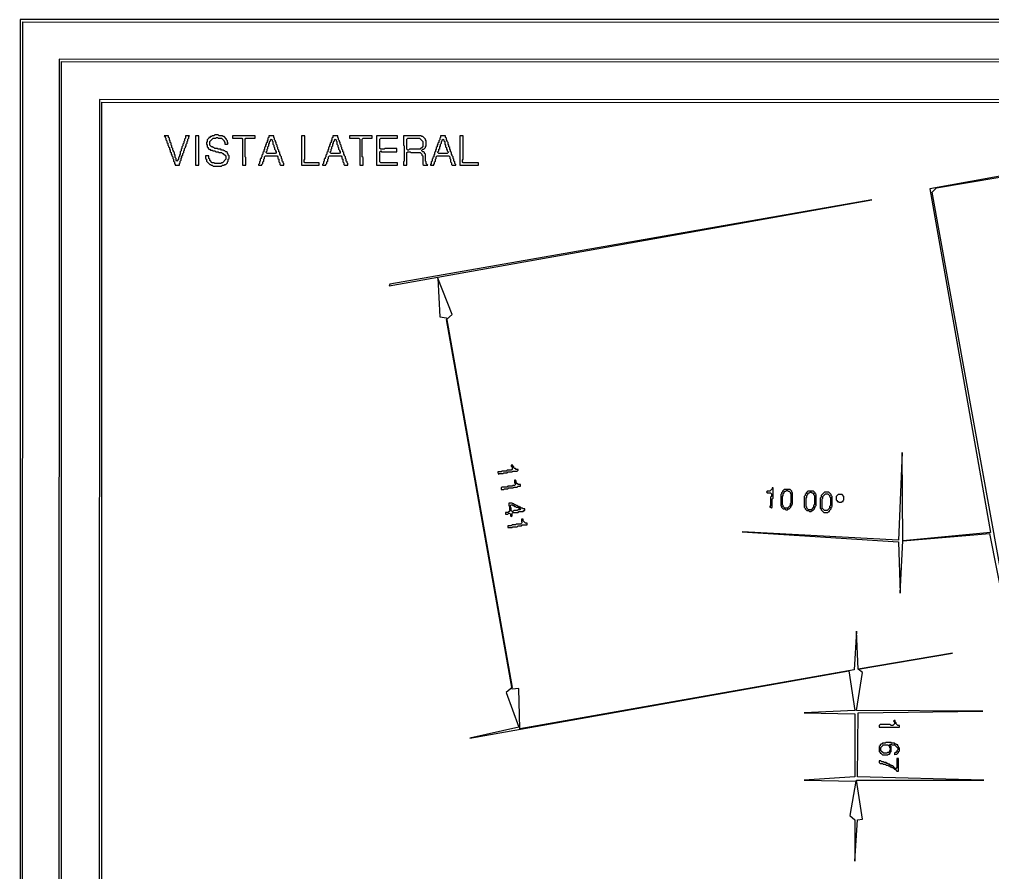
# Model space of a CAD drawing. Extents: x 17 to 323, y -435 to -5.
# Drawn here: x 16.9 to 132.5, y -106 to -4.7 of the extents above; entities that cross this region are included whole.
import ezdxf

# ---------------------------------------------------------------- set-up
doc = ezdxf.new("R2010")
doc.units = 0

msp = doc.modelspace()

# ---------------------------------------------------------------- linework, layer by layer
at = {"layer": 'CONTOURS'}
for p, q in [((17, -4.7), (16.9, -434.9)), ((322.7, -4.7), (17, -4.7)), ((17.2, -434.5), (17.3, -5)), ((17.3, -5), (322.5, -5.1)), ((21.6, -9.4), (21.5, -430.1)), ((318.1, -9.5), (21.6, -9.4)), ((21.8, -429.8), (21.9, -9.7)), ((21.9, -9.7), (317.8, -9.8)), ((26.4, -14.2), (26.3, -425.4)), ((313.3, -14.3), (26.4, -14.2)), ((26.6, -425), (26.7, -14.5)), ((26.7, -14.5), (313, -14.6)), ((40.1, -18.4), (40, -18.5)), ((40.5, -18.4), (40.1, -18.4)), ((40.6, -18.5), (40.5, -18.4)), ((34.1, -18.5), (34.2, -18.6)), ((34.6, -18.5), (34.1, -18.5)), ((34.2, -18.6), (34.2, -18.7)), ((34.2, -18.7), (34.3, -18.8)), ((34.3, -18.8), (34.3, -19)), ((34.3, -19), (34.4, -19.1)), ((34.4, -19.1), (34.4, -19.3)), ((34.4, -19.3), (34.5, -19.4)), ((34.5, -19.4), (34.5, -19.6)), ((34.5, -19.6), (34.6, -19.7)), ((34.6, -18.7), (34.6, -18.5)), ((34.7, -18.8), (34.6, -18.7)), ((34.7, -19), (34.7, -18.8)), ((34.8, -19.1), (34.7, -19)), ((34.8, -19.3), (34.8, -19.1)), ((34.9, -19.4), (34.8, -19.3)), ((34.9, -19.6), (34.9, -19.4)), ((35, -19.7), (34.9, -19.6)), ((36.4, -19.4), (36.3, -19.5)), ((36.3, -19.5), (36.3, -19.7)), ((36.5, -19.1), (36.4, -19.2)), ((36.4, -19.2), (36.4, -19.4)), ((36.6, -18.8), (36.5, -18.9)), ((36.5, -18.9), (36.5, -19.1)), ((37.1, -18.5), (36.6, -18.5)), ((36.6, -18.5), (36.6, -18.8)), ((36.7, -19.5), (36.8, -19.4)), ((36.7, -19.7), (36.7, -19.5)), ((36.8, -19.2), (36.9, -19.1)), ((36.8, -19.4), (36.8, -19.2)), ((36.9, -18.9), (37, -18.8)), ((36.9, -19.1), (36.9, -18.9)), ((37, -18.6), (37.1, -18.5)), ((37, -18.8), (37, -18.6)), ((37.8, -18.5), (37.8, -22)), ((38.2, -18.5), (37.8, -18.5)), ((38.2, -22), (38.2, -18.5)), ((39.2, -19.2), (39.1, -19.3)), ((39.1, -19.3), (39.1, -19.5)), ((39.1, -19.5), (39.2, -19.6)), ((39.4, -18.8), (39.2, -19)), ((39.2, -19), (39.2, -19.2)), ((39.2, -19.6), (39.2, -19.8)), ((39.5, -18.7), (39.4, -18.7)), ((39.4, -18.7), (39.4, -18.8)), ((39.6, -18.6), (39.5, -18.7)), ((39.5, -19.2), (39.9, -18.8)), ((39.5, -19.6), (39.5, -19.2)), ((39.7, -19.8), (39.5, -19.6)), ((39.7, -18.6), (39.6, -18.6)), ((39.8, -18.5), (39.7, -18.6)), ((40, -18.5), (39.8, -18.5)), ((39.9, -18.8), (40.2, -18.8)), ((40.2, -18.8), (40.3, -18.7)), ((40.3, -18.7), (40.4, -18.7)), ((40.4, -18.7), (40.5, -18.8)), ((40.5, -18.8), (40.9, -18.8)), ((41, -18.5), (40.6, -18.5)), ((40.9, -18.8), (41.2, -19.1)), ((41.1, -18.6), (41, -18.5)), ((41.2, -18.6), (41.1, -18.6)), ((41.5, -18.9), (41.2, -18.6)), ((41.2, -19.1), (41.2, -19.2)), ((41.2, -19.2), (41.3, -19.3)), ((41.3, -19.3), (41.3, -19.5)), ((41.3, -19.5), (41.6, -19.5)), ((41.5, -19), (41.5, -18.9)), ((41.6, -19.1), (41.5, -19)), ((41.6, -19.3), (41.6, -19.1)), ((41.7, -19.4), (41.6, -19.3)), ((41.6, -19.5), (41.7, -19.4)), ((42.2, -18.5), (42.2, -18.8)), ((44.9, -18.5), (42.2, -18.5)), ((42.2, -18.8), (43.3, -18.8)), ((43.3, -18.8), (43.4, -18.9)), ((43.4, -18.9), (43.4, -22)), ((43.7, -18.9), (43.8, -18.8)), ((43.7, -21), (43.7, -18.9)), ((43.8, -18.8), (44.9, -18.8)), ((44.9, -18.8), (44.9, -18.5)), ((46.2, -19.5), (46.1, -19.6)), ((46.1, -19.6), (46.1, -19.8)), ((46.3, -19.3), (46.2, -19.4)), ((46.2, -19.4), (46.2, -19.5)), ((46.4, -19), (46.3, -19.1)), ((46.3, -19.1), (46.3, -19.3)), ((46.5, -18.7), (46.4, -18.8)), ((46.4, -18.8), (46.4, -19)), ((46.5, -18.5), (46.5, -18.7)), ((47.1, -18.5), (46.5, -18.5)), ((46.5, -19.5), (46.6, -19.4)), ((46.5, -19.7), (46.5, -19.5)), ((46.6, -19.2), (46.7, -19.1)), ((46.6, -19.4), (46.6, -19.2)), ((46.7, -19), (46.8, -18.9)), ((46.7, -19.1), (46.7, -19)), ((46.8, -18.9), (46.9, -19)), ((46.9, -19), (46.9, -19.1)), ((46.9, -19.1), (47, -19.2)), ((47, -19.2), (47, -19.5)), ((47, -19.5), (47.1, -19.6)), ((47.1, -18.7), (47.1, -18.5)), ((47.2, -18.8), (47.1, -18.7)), ((47.1, -19.6), (47.1, -19.8)), ((47.2, -19), (47.2, -18.8)), ((47.3, -19.1), (47.2, -19)), ((47.3, -19.2), (47.3, -19.1)), ((47.4, -19.3), (47.3, -19.2)), ((47.4, -19.5), (47.4, -19.3)), ((47.5, -19.6), (47.4, -19.5)), ((47.5, -19.8), (47.5, -19.6)), ((50.4, -18.5), (50.4, -22)), ((50.8, -18.5), (50.4, -18.5)), ((50.8, -21.3), (50.8, -18.5)), ((53.8, -19.5), (53.7, -19.6)), ((53.7, -19.6), (53.7, -19.8)), ((53.9, -19.3), (53.8, -19.4)), ((53.8, -19.4), (53.8, -19.5)), ((54, -19), (53.9, -19.1)), ((53.9, -19.1), (53.9, -19.3)), ((54.1, -18.7), (54, -18.8)), ((54, -18.8), (54, -19)), ((54.1, -18.5), (54.1, -18.7)), ((54.7, -18.5), (54.1, -18.5)), ((54.1, -19.5), (54.2, -19.4)), ((54.1, -19.7), (54.1, -19.5)), ((54.2, -19.2), (54.3, -19.1)), ((54.2, -19.4), (54.2, -19.2)), ((54.3, -19), (54.4, -18.9)), ((54.3, -19.1), (54.3, -19)), ((54.4, -18.9), (54.5, -19)), ((54.5, -19), (54.5, -19.1)), ((54.5, -19.1), (54.6, -19.2)), ((54.6, -19.2), (54.6, -19.5)), ((54.6, -19.5), (54.7, -19.6)), ((54.7, -18.7), (54.7, -18.5)), ((54.8, -18.8), (54.7, -18.7)), ((54.7, -19.6), (54.7, -19.8)), ((54.8, -19), (54.8, -18.8)), ((54.9, -19.1), (54.8, -19)), ((54.9, -19.2), (54.9, -19.1)), ((55, -19.3), (54.9, -19.2)), ((55, -19.5), (55, -19.3)), ((55.1, -19.6), (55, -19.5)), ((55.1, -19.8), (55.1, -19.6)), ((56.1, -18.5), (56.1, -18.8)), ((58.8, -18.5), (56.1, -18.5)), ((56.1, -18.8), (57.2, -18.8)), ((57.2, -18.8), (57.3, -18.9)), ((57.3, -18.9), (57.3, -22)), ((57.6, -18.9), (57.7, -18.8)), ((57.6, -21), (57.6, -18.9)), ((57.7, -18.8), (58.8, -18.8)), ((58.8, -18.8), (58.8, -18.5)), ((59.3, -18.5), (59.3, -22)), ((61.8, -18.5), (59.3, -18.5)), ((59.7, -18.9), (59.8, -18.8)), ((59.7, -20), (59.7, -18.9)), ((59.8, -18.8), (61.8, -18.8)), ((61.8, -18.8), (61.8, -18.5)), ((62.5, -18.5), (62.5, -19.6)), ((64.6, -18.5), (62.5, -18.5)), ((62.5, -19.6), (62.6, -19.7)), ((62.9, -18.9), (63, -18.8)), ((62.9, -20.1), (62.9, -18.9)), ((63, -18.8), (64.4, -18.8)), ((64.4, -18.8), (64.8, -19.2)), ((64.7, -18.6), (64.6, -18.5)), ((64.8, -18.6), (64.7, -18.6)), ((65.1, -18.9), (64.8, -18.6)), ((64.8, -19.2), (64.8, -19.8)), ((65.1, -19), (65.1, -18.9)), ((65.2, -19.1), (65.1, -19)), ((65.2, -19.7), (65.2, -19.1)), ((66.6, -19.5), (66.5, -19.6)), ((66.5, -19.6), (66.5, -19.8)), ((66.7, -19.3), (66.6, -19.4)), ((66.6, -19.4), (66.6, -19.5)), ((66.8, -19), (66.7, -19.1)), ((66.7, -19.1), (66.7, -19.3)), ((66.9, -18.7), (66.8, -18.8)), ((66.8, -18.8), (66.8, -19)), ((66.9, -18.5), (66.9, -18.7)), ((67.5, -18.5), (66.9, -18.5)), ((66.9, -19.5), (67, -19.4)), ((66.9, -19.7), (66.9, -19.5)), ((67, -19.2), (67.1, -19.1)), ((67, -19.4), (67, -19.2)), ((67.1, -19), (67.2, -18.9)), ((67.1, -19.1), (67.1, -19)), ((67.2, -18.9), (67.3, -19)), ((67.3, -19), (67.3, -19.1)), ((67.3, -19.1), (67.4, -19.2)), ((67.4, -19.2), (67.4, -19.5)), ((67.4, -19.5), (67.5, -19.6)), ((67.5, -18.7), (67.5, -18.5)), ((67.6, -18.8), (67.5, -18.7)), ((67.5, -19.6), (67.5, -19.8)), ((67.6, -19), (67.6, -18.8)), ((67.7, -19.1), (67.6, -19)), ((67.7, -19.2), (67.7, -19.1)), ((67.8, -19.3), (67.7, -19.2)), ((67.8, -19.5), (67.8, -19.3)), ((67.9, -19.6), (67.8, -19.5)), ((67.9, -19.8), (67.9, -19.6)), ((69.2, -18.5), (69.2, -22)), ((69.6, -18.5), (69.2, -18.5)), ((69.6, -21.3), (69.6, -18.5)), ((34.6, -19.7), (34.6, -19.8)), ((34.6, -19.8), (34.7, -19.9)), ((34.7, -19.9), (34.7, -20.1)), ((34.7, -20.1), (34.8, -20.2)), ((34.8, -20.2), (34.8, -20.4)), ((34.8, -20.4), (34.9, -20.5)), ((34.9, -20.5), (34.9, -20.7)), ((34.9, -20.7), (35, -20.8)), ((35, -19.9), (35, -19.7)), ((35.1, -20), (35, -19.9)), ((35.1, -20.2), (35.1, -20)), ((35.2, -20.3), (35.1, -20.2)), ((35.2, -20.4), (35.2, -20.3)), ((35.3, -20.5), (35.2, -20.4)), ((35.3, -20.7), (35.3, -20.5)), ((35.4, -20.8), (35.3, -20.7)), ((36, -20.7), (35.9, -20.8)), ((36.1, -20.3), (36, -20.4)), ((36, -20.4), (36, -20.7)), ((36.2, -20), (36.1, -20.1)), ((36.1, -20.1), (36.1, -20.3)), ((36.3, -19.7), (36.2, -19.8)), ((36.2, -19.8), (36.2, -20)), ((36.3, -20.6), (36.4, -20.5)), ((36.3, -20.8), (36.3, -20.6)), ((36.4, -20.3), (36.5, -20.2)), ((36.4, -20.5), (36.4, -20.3)), ((36.5, -20), (36.6, -19.9)), ((36.5, -20.2), (36.5, -20)), ((36.6, -19.8), (36.7, -19.7)), ((36.6, -19.9), (36.6, -19.8)), ((39.2, -19.8), (39.3, -19.9)), ((39.3, -19.9), (39.3, -20)), ((39.3, -20), (39.4, -20.1)), ((39.4, -20.1), (39.5, -20.1)), ((39.5, -20.1), (39.6, -20.2)), ((39.6, -20.2), (39.8, -20.2)), ((39.8, -19.8), (39.7, -19.8)), ((39.9, -19.9), (39.8, -19.8)), ((39.8, -20.2), (39.9, -20.3)), ((40, -19.9), (39.9, -19.9)), ((39.9, -20.3), (40.1, -20.3)), ((40.1, -20), (40, -19.9)), ((40.4, -20), (40.1, -20)), ((40.1, -20.3), (40.2, -20.4)), ((40.2, -20.4), (40.5, -20.4)), ((40.5, -20.1), (40.4, -20)), ((40.8, -20.1), (40.5, -20.1)), ((40.5, -20.4), (40.6, -20.5)), ((40.6, -20.5), (40.9, -20.5)), ((40.9, -20.2), (40.8, -20.1)), ((41.1, -20.2), (40.9, -20.2)), ((40.9, -20.5), (41, -20.6)), ((41, -20.6), (41.1, -20.6)), ((41.2, -20.3), (41.1, -20.2)), ((41.1, -20.6), (41.4, -20.9)), ((41.3, -20.3), (41.2, -20.3)), ((41.4, -20.4), (41.3, -20.3)), ((41.5, -20.4), (41.4, -20.4)), ((41.6, -20.5), (41.5, -20.4)), ((41.6, -20.6), (41.6, -20.5)), ((41.7, -20.7), (41.6, -20.6)), ((41.7, -20.8), (41.7, -20.7)), ((45.8, -20.7), (45.7, -20.8)), ((45.9, -20.4), (45.8, -20.5)), ((45.8, -20.5), (45.8, -20.7)), ((46, -20.1), (45.9, -20.2)), ((45.9, -20.2), (45.9, -20.4)), ((46.1, -19.8), (46, -19.9)), ((46, -19.9), (46, -20.1)), ((46.2, -20.4), (46.3, -20.3)), ((46.2, -20.5), (46.2, -20.4)), ((46.3, -20.6), (46.2, -20.5)), ((46.3, -20.1), (46.4, -20)), ((46.3, -20.3), (46.3, -20.1)), ((47.3, -20.6), (46.3, -20.6)), ((46.4, -19.8), (46.5, -19.7)), ((46.4, -20), (46.4, -19.8)), ((47.1, -19.8), (47.2, -19.9)), ((47.2, -19.9), (47.2, -20.1)), ((47.2, -20.1), (47.3, -20.2)), ((47.3, -20.2), (47.3, -20.3)), ((47.3, -20.3), (47.4, -20.4)), ((47.4, -20.5), (47.3, -20.6)), ((47.4, -20.4), (47.4, -20.5)), ((47.6, -19.9), (47.5, -19.8)), ((47.6, -20.1), (47.6, -19.9)), ((47.7, -20.2), (47.6, -20.1)), ((47.7, -20.4), (47.7, -20.2)), ((47.8, -20.5), (47.7, -20.4)), ((47.8, -20.7), (47.8, -20.5)), ((47.9, -20.8), (47.8, -20.7)), ((53.4, -20.7), (53.3, -20.8)), ((53.5, -20.4), (53.4, -20.5)), ((53.4, -20.5), (53.4, -20.7)), ((53.6, -20.1), (53.5, -20.2)), ((53.5, -20.2), (53.5, -20.4)), ((53.7, -19.8), (53.6, -19.9)), ((53.6, -19.9), (53.6, -20.1)), ((53.8, -20.4), (53.9, -20.3)), ((53.8, -20.5), (53.8, -20.4)), ((53.9, -20.6), (53.8, -20.5)), ((53.9, -20.1), (54, -20)), ((53.9, -20.3), (53.9, -20.1)), ((54.9, -20.6), (53.9, -20.6)), ((54, -19.8), (54.1, -19.7)), ((54, -20), (54, -19.8)), ((54.7, -19.8), (54.8, -19.9)), ((54.8, -19.9), (54.8, -20.1)), ((54.8, -20.1), (54.9, -20.2)), ((54.9, -20.2), (54.9, -20.3)), ((54.9, -20.3), (55, -20.4)), ((55, -20.5), (54.9, -20.6)), ((55, -20.4), (55, -20.5)), ((55.2, -19.9), (55.1, -19.8)), ((55.2, -20.1), (55.2, -19.9)), ((55.3, -20.2), (55.2, -20.1)), ((55.3, -20.4), (55.3, -20.2)), ((55.4, -20.5), (55.3, -20.4)), ((55.4, -20.7), (55.4, -20.5)), ((55.5, -20.8), (55.4, -20.7)), ((59.8, -20.1), (59.7, -20)), ((59.7, -20.4), (59.8, -20.3)), ((59.7, -21.6), (59.7, -20.4)), ((60.2, -20.1), (59.8, -20.1)), ((59.8, -20.3), (59.9, -20.4)), ((59.9, -20.4), (61.7, -20.4)), ((60.3, -20), (60.2, -20.1)), ((61.7, -20), (60.3, -20)), ((61.7, -20.4), (61.7, -20)), ((62.6, -19.7), (62.6, -21.5)), ((63, -20.2), (62.9, -20.1)), ((62.9, -20.5), (63, -20.4)), ((62.9, -22), (62.9, -20.5)), ((63.1, -20.2), (63, -20.2)), ((63, -20.4), (63.3, -20.4)), ((63.2, -20.1), (63.1, -20.2)), ((64.5, -20.1), (63.2, -20.1)), ((63.3, -20.4), (63.4, -20.5)), ((63.4, -20.5), (64.5, -20.5)), ((64.8, -19.8), (64.5, -20.1)), ((64.5, -20.5), (64.7, -20.7)), ((64.7, -20.2), (64.8, -20.1)), ((64.7, -20.3), (64.7, -20.2)), ((64.8, -20.4), (64.7, -20.3)), ((64.7, -20.7), (64.7, -20.8)), ((64.8, -20.1), (64.9, -20.1)), ((64.9, -20.4), (64.8, -20.4)), ((64.9, -20.1), (65.1, -19.9)), ((65, -20.5), (64.9, -20.4)), ((65, -20.6), (65, -20.5)), ((65.1, -20.7), (65, -20.6)), ((65.1, -19.8), (65.2, -19.7)), ((65.1, -19.9), (65.1, -19.8)), ((65.1, -21.5), (65.1, -20.7)), ((66.2, -20.7), (66.1, -20.8)), ((66.3, -20.4), (66.2, -20.5)), ((66.2, -20.5), (66.2, -20.7)), ((66.4, -20.1), (66.3, -20.2)), ((66.3, -20.2), (66.3, -20.4)), ((66.5, -19.8), (66.4, -19.9)), ((66.4, -19.9), (66.4, -20.1)), ((66.6, -20.4), (66.7, -20.3)), ((66.6, -20.5), (66.6, -20.4)), ((66.7, -20.6), (66.6, -20.5)), ((66.7, -20.1), (66.8, -20)), ((66.7, -20.3), (66.7, -20.1)), ((67.7, -20.6), (66.7, -20.6)), ((66.8, -19.8), (66.9, -19.7)), ((66.8, -20), (66.8, -19.8)), ((67.5, -19.8), (67.6, -19.9)), ((67.6, -19.9), (67.6, -20.1)), ((67.6, -20.1), (67.7, -20.2)), ((67.7, -20.2), (67.7, -20.3)), ((67.7, -20.3), (67.8, -20.4)), ((67.8, -20.5), (67.7, -20.6)), ((67.8, -20.4), (67.8, -20.5)), ((68, -19.9), (67.9, -19.8)), ((68, -20.1), (68, -19.9)), ((68.1, -20.2), (68, -20.1)), ((68.1, -20.4), (68.1, -20.2)), ((68.2, -20.5), (68.1, -20.4)), ((68.2, -20.7), (68.2, -20.5)), ((68.3, -20.8), (68.2, -20.7)), ((35, -20.8), (35, -20.9)), ((35, -20.9), (35.1, -21)), ((35.1, -21), (35.1, -21.2)), ((35.1, -21.2), (35.2, -21.3)), ((35.2, -21.3), (35.2, -21.5)), ((35.2, -21.5), (35.3, -21.6)), ((35.3, -21.6), (35.3, -21.8)), ((35.3, -21.8), (35.4, -21.9)), ((35.4, -21.1), (35.4, -20.8)), ((35.5, -21.2), (35.4, -21.1)), ((35.4, -21.9), (35.4, -22)), ((35.5, -21.4), (35.5, -21.2)), ((35.6, -21.5), (35.5, -21.4)), ((35.8, -21.3), (35.6, -21.5)), ((35.9, -21), (35.8, -21.1)), ((35.8, -21.1), (35.8, -21.3)), ((35.9, -20.8), (35.9, -21)), ((35.9, -21.8), (36, -21.7)), ((35.9, -22), (35.9, -21.8)), ((36, -21.5), (36.1, -21.4)), ((36, -21.7), (36, -21.5)), ((36.1, -21.2), (36.2, -21.1)), ((36.1, -21.4), (36.1, -21.2)), ((36.2, -20.9), (36.3, -20.8)), ((36.2, -21.1), (36.2, -20.9)), ((39.4, -20.9), (39, -20.9)), ((39, -20.9), (39, -21.2)), ((39, -21.2), (39.1, -21.3)), ((39.1, -21.3), (39.1, -21.5)), ((39.1, -21.5), (39.5, -21.9)), ((39.4, -21.2), (39.4, -20.9)), ((39.5, -21.3), (39.4, -21.2)), ((39.5, -21.4), (39.5, -21.3)), ((39.8, -21.7), (39.5, -21.4)), ((39.5, -21.9), (39.6, -21.9)), ((39.6, -21.9), (39.7, -22)), ((40, -21.7), (39.8, -21.7)), ((40.1, -21.8), (40, -21.7)), ((40.8, -21.8), (40.1, -21.8)), ((40.9, -21.7), (40.8, -21.8)), ((41, -21.7), (40.9, -21.7)), ((41.4, -21.3), (41, -21.7)), ((41.2, -22), (41.3, -21.9)), ((41.3, -21.9), (41.4, -21.9)), ((41.4, -20.9), (41.4, -21.3)), ((41.4, -21.9), (41.6, -21.7)), ((41.6, -21.6), (41.7, -21.5)), ((41.6, -21.7), (41.6, -21.6)), ((41.8, -20.9), (41.7, -20.8)), ((41.7, -21.3), (41.8, -21.2)), ((41.7, -21.5), (41.7, -21.3)), ((41.8, -21.2), (41.8, -20.9)), ((43.8, -21.1), (43.7, -21)), ((43.8, -22), (43.8, -21.1)), ((45.4, -21.8), (45.3, -21.9)), ((45.3, -21.9), (45.3, -22)), ((45.5, -21.5), (45.4, -21.6)), ((45.4, -21.6), (45.4, -21.8)), ((45.6, -21.2), (45.5, -21.3)), ((45.5, -21.3), (45.5, -21.5)), ((45.7, -21), (45.6, -21.1)), ((45.6, -21.1), (45.6, -21.2)), ((45.7, -20.8), (45.7, -21)), ((45.7, -21.9), (45.8, -21.8)), ((45.7, -22), (45.7, -21.9)), ((45.8, -21.6), (45.9, -21.5)), ((45.8, -21.8), (45.8, -21.6)), ((45.9, -21.3), (46, -21.2)), ((45.9, -21.5), (45.9, -21.3)), ((46, -21), (46.1, -20.9)), ((46, -21.2), (46, -21)), ((46.1, -20.9), (47.5, -20.9)), ((47.5, -20.9), (47.6, -21)), ((47.6, -21), (47.6, -21.2)), ((47.6, -21.2), (47.7, -21.3)), ((47.7, -21.3), (47.7, -21.6)), ((47.7, -21.6), (47.8, -21.7)), ((47.8, -21.7), (47.8, -21.9)), ((47.8, -21.9), (47.9, -22)), ((47.9, -20.9), (47.9, -20.8)), ((48, -21), (47.9, -20.9)), ((48, -21.2), (48, -21)), ((48.1, -21.3), (48, -21.2)), ((48.1, -21.5), (48.1, -21.3)), ((48.2, -21.6), (48.1, -21.5)), ((48.2, -21.7), (48.2, -21.6)), ((48.3, -21.8), (48.2, -21.7)), ((48.3, -22), (48.3, -21.8)), ((50.7, -21.4), (50.8, -21.3)), ((50.7, -21.6), (50.7, -21.4)), ((50.8, -21.7), (50.7, -21.6)), ((52.5, -21.7), (50.8, -21.7)), ((52.5, -22), (52.5, -21.7)), ((53, -21.8), (52.9, -21.9)), ((52.9, -21.9), (52.9, -22)), ((53.1, -21.5), (53, -21.6)), ((53, -21.6), (53, -21.8)), ((53.2, -21.2), (53.1, -21.3)), ((53.1, -21.3), (53.1, -21.5)), ((53.3, -21), (53.2, -21.1)), ((53.2, -21.1), (53.2, -21.2)), ((53.3, -20.8), (53.3, -21)), ((53.3, -21.9), (53.4, -21.8)), ((53.3, -22), (53.3, -21.9)), ((53.4, -21.6), (53.5, -21.5)), ((53.4, -21.8), (53.4, -21.6)), ((53.5, -21.3), (53.6, -21.2)), ((53.5, -21.5), (53.5, -21.3)), ((53.6, -21), (53.7, -20.9)), ((53.6, -21.2), (53.6, -21)), ((53.7, -20.9), (55.1, -20.9)), ((55.1, -20.9), (55.2, -21)), ((55.2, -21), (55.2, -21.2)), ((55.2, -21.2), (55.3, -21.3)), ((55.3, -21.3), (55.3, -21.6)), ((55.3, -21.6), (55.4, -21.7)), ((55.4, -21.7), (55.4, -21.9)), ((55.4, -21.9), (55.5, -22)), ((55.5, -20.9), (55.5, -20.8)), ((55.6, -21), (55.5, -20.9)), ((55.6, -21.2), (55.6, -21)), ((55.7, -21.3), (55.6, -21.2)), ((55.7, -21.5), (55.7, -21.3)), ((55.8, -21.6), (55.7, -21.5)), ((55.8, -21.7), (55.8, -21.6)), ((55.9, -21.8), (55.8, -21.7)), ((55.9, -22), (55.9, -21.8)), ((57.7, -21.1), (57.6, -21)), ((57.7, -22), (57.7, -21.1)), ((59.8, -21.7), (59.7, -21.6)), ((61.8, -21.7), (59.8, -21.7)), ((61.8, -22), (61.8, -21.7)), ((62.6, -21.5), (62.5, -21.6)), ((62.5, -21.6), (62.5, -22)), ((64.7, -20.8), (64.8, -20.9)), ((64.8, -20.9), (64.8, -21.9)), ((64.8, -21.9), (64.9, -22)), ((65.2, -21.6), (65.1, -21.5)), ((65.2, -21.8), (65.2, -21.6)), ((65.4, -22), (65.2, -21.8)), ((65.8, -21.8), (65.7, -21.9)), ((65.7, -21.9), (65.7, -22)), ((65.9, -21.5), (65.8, -21.6)), ((65.8, -21.6), (65.8, -21.8)), ((66, -21.2), (65.9, -21.3)), ((65.9, -21.3), (65.9, -21.5)), ((66.1, -21), (66, -21.1)), ((66, -21.1), (66, -21.2)), ((66.1, -20.8), (66.1, -21)), ((66.1, -21.9), (66.2, -21.8)), ((66.1, -22), (66.1, -21.9)), ((66.2, -21.6), (66.3, -21.5)), ((66.2, -21.8), (66.2, -21.6)), ((66.3, -21.3), (66.4, -21.2)), ((66.3, -21.5), (66.3, -21.3)), ((66.4, -21), (66.5, -20.9)), ((66.4, -21.2), (66.4, -21)), ((66.5, -20.9), (67.9, -20.9)), ((67.9, -20.9), (68, -21)), ((68, -21), (68, -21.2)), ((68, -21.2), (68.1, -21.3)), ((68.1, -21.3), (68.1, -21.6)), ((68.1, -21.6), (68.2, -21.7)), ((68.2, -21.7), (68.2, -21.9)), ((68.2, -21.9), (68.3, -22)), ((68.3, -20.9), (68.3, -20.8)), ((68.4, -21), (68.3, -20.9)), ((68.4, -21.2), (68.4, -21)), ((68.5, -21.3), (68.4, -21.2)), ((68.5, -21.5), (68.5, -21.3)), ((68.6, -21.6), (68.5, -21.5)), ((68.6, -21.8), (68.6, -21.6)), ((68.7, -21.9), (68.6, -21.8)), ((68.7, -22), (68.7, -21.9)), ((69.5, -21.4), (69.6, -21.3)), ((69.5, -21.6), (69.5, -21.4)), ((69.6, -21.7), (69.5, -21.6)), ((71.4, -21.7), (69.6, -21.7)), ((71.4, -22), (71.4, -21.7)), ((35.4, -22), (35.9, -22)), ((37.8, -22), (38.2, -22)), ((39.7, -22), (39.8, -22)), ((39.8, -22), (39.9, -22.1)), ((39.9, -22.1), (40.9, -22.1)), ((40.9, -22.1), (41, -22)), ((41, -22), (41.2, -22)), ((43.4, -22), (43.8, -22)), ((45.3, -22), (45.7, -22)), ((47.9, -22), (48.3, -22)), ((50.4, -22), (52.5, -22)), ((52.9, -22), (53.3, -22)), ((55.5, -22), (55.9, -22)), ((57.3, -22), (57.7, -22)), ((59.3, -22), (61.8, -22)), ((62.5, -22), (62.9, -22)), ((64.9, -22), (65.4, -22)), ((65.7, -22), (66.1, -22)), ((68.3, -22), (68.7, -22)), ((69.2, -22), (71.4, -22)), ((136, -22.8), (125, -24.8)), ((125.8, -24.7), (133.3, -23.4)), ((125, -24.8), (132.2, -65.6)), ((125.3, -25.2), (125.8, -24.7)), ((135.1, -79.5), (125.3, -25.2)), ((60.8, -36.3), (118.1, -26.1)), ((118.1, -26.1), (60.9, -36.1)), ((66.6, -35.4), (66.8, -40)), ((68.3, -39.7), (66.6, -35.4)), ((60.9, -36.1), (60.8, -36.3)), ((66.8, -40), (67.6, -40.1)), ((67.6, -40.3), (68.3, -39.7)), ((67.6, -40.1), (75.4, -84)), ((75.4, -84.2), (67.6, -40.3)), ((121.7, -56.1), (121.3, -66.5)), ((121.8, -66.6), (121.7, -56.1)), ((75.5, -57.6), (75.3, -57.6)), ((75.3, -57.6), (75.3, -57.7)), ((75.3, -57.7), (75.4, -57.8)), ((75.5, -57.7), (75.5, -57.6)), ((75.6, -57.8), (75.5, -57.7)), ((74.1, -58.4), (73.7, -58.4)), ((73.7, -58.4), (73.7, -58.5)), ((73.7, -58.5), (73.8, -58.6)), ((73.8, -58.6), (73.8, -58.7)), ((73.8, -58.7), (73.9, -58.6)), ((73.9, -58.6), (74.3, -58.6)), ((74.2, -58.3), (74.1, -58.4)), ((74.7, -58.3), (74.2, -58.3)), ((74.3, -58.6), (74.4, -58.5)), ((74.4, -58.5), (74.8, -58.5)), ((74.8, -58.2), (74.7, -58.3)), ((75.3, -58.2), (74.8, -58.2)), ((74.8, -58.5), (74.9, -58.4)), ((74.9, -58.4), (75.4, -58.4)), ((75.4, -58.1), (75.3, -58.2)), ((75.4, -57.8), (75.4, -58.1)), ((75.4, -58.4), (75.5, -58.3)), ((75.5, -58.3), (76, -58.3)), ((75.6, -57.9), (75.6, -57.8)), ((75.7, -58), (75.6, -57.9)), ((75.8, -58), (75.7, -58)), ((75.9, -58.1), (75.8, -58)), ((76.1, -58.1), (75.9, -58.1)), ((76, -58.3), (76.1, -58.2)), ((76.1, -58.2), (76.1, -58.1)), ((75.5, -60), (75.4, -60.1)), ((75.7, -60), (75.5, -60)), ((75.8, -59.4), (75.7, -59.4)), ((75.7, -59.4), (75.7, -59.7)), ((75.7, -59.7), (75.8, -59.8)), ((75.8, -59.9), (75.7, -60)), ((75.9, -59.5), (75.8, -59.4)), ((75.8, -59.8), (75.8, -59.9)), ((75.9, -59.7), (75.9, -59.5)), ((76.1, -59.9), (75.9, -59.7)), ((76.4, -59.9), (76.1, -59.9)), ((76.4, -60.1), (76.4, -59.9)), ((74.2, -60.2), (74.1, -60.3)), ((74.1, -60.3), (74.1, -60.5)), ((74.1, -60.5), (74.4, -60.5)), ((74.8, -60.2), (74.2, -60.2)), ((74.4, -60.5), (74.5, -60.4)), ((74.5, -60.4), (74.9, -60.4)), ((74.9, -60.1), (74.8, -60.2)), ((75.4, -60.1), (74.9, -60.1)), ((74.9, -60.4), (75, -60.3)), ((75, -60.3), (75.5, -60.3)), ((75.5, -60.3), (75.6, -60.2)), ((75.6, -60.2), (76, -60.2)), ((76, -60.2), (76.1, -60.1)), ((76.1, -60.1), (76.4, -60.1)), ((105.7, -60.7), (105.6, -60.8)), ((105.6, -60.8), (105.7, -60.9)), ((106, -60.7), (105.7, -60.7)), ((105.7, -60.9), (106.1, -60.9)), ((106.3, -60.4), (106, -60.7)), ((106.1, -60.9), (106.2, -61)), ((106.2, -61), (106.2, -61.3)), ((106.4, -60.3), (106.3, -60.3)), ((106.3, -60.3), (106.3, -60.4)), ((106.4, -61.5), (106.4, -60.3)), ((107.4, -61), (107.3, -61.1)), ((107.3, -61.1), (107.3, -62.4)), ((107.5, -60.8), (107.4, -60.9)), ((107.4, -60.9), (107.4, -61)), ((107.7, -60.5), (107.5, -60.7)), ((107.5, -60.7), (107.5, -60.8)), ((107.5, -61.3), (107.6, -61.2)), ((107.6, -61), (107.7, -60.9)), ((107.6, -61.2), (107.6, -61)), ((108.4, -60.5), (107.7, -60.5)), ((107.7, -60.8), (107.8, -60.7)), ((107.7, -60.9), (107.7, -60.8)), ((107.8, -60.7), (107.9, -60.7)), ((107.9, -60.7), (108, -60.6)), ((108, -60.6), (108.1, -60.6)), ((108.1, -60.6), (108.2, -60.7)), ((108.2, -60.7), (108.3, -60.7)), ((108.3, -60.7), (108.4, -60.8)), ((108.6, -60.7), (108.4, -60.5)), ((108.4, -60.8), (108.4, -60.9)), ((108.4, -60.9), (108.5, -61)), ((108.5, -61), (108.5, -62.1)), ((108.6, -60.8), (108.6, -60.7)), ((108.7, -60.9), (108.6, -60.8)), ((108.7, -62.2), (108.7, -60.9)), ((110.2, -61.2), (110.1, -61.3)), ((110.3, -61), (110.2, -61.1)), ((110.2, -61.1), (110.2, -61.2)), ((110.5, -60.7), (110.3, -60.9)), ((110.3, -60.9), (110.3, -61)), ((110.4, -61.2), (110.5, -61.1)), ((110.4, -61.4), (110.4, -61.2)), ((111.2, -60.7), (110.5, -60.7)), ((110.5, -61), (110.6, -60.9)), ((110.5, -61.1), (110.5, -61)), ((110.6, -60.9), (110.7, -60.9)), ((110.7, -60.9), (110.8, -60.8)), ((110.8, -60.8), (110.9, -60.8)), ((110.9, -60.8), (111, -60.9)), ((111, -60.9), (111.1, -60.9)), ((111.1, -60.9), (111.2, -61)), ((111.4, -60.9), (111.2, -60.7)), ((111.2, -61), (111.2, -61.1)), ((111.2, -61.1), (111.3, -61.2)), ((111.3, -61.2), (111.3, -62.3)), ((111.4, -61), (111.4, -60.9)), ((111.5, -61.1), (111.4, -61)), ((111.5, -62.4), (111.5, -61.1)), ((112.5, -60.8), (112.1, -61.2)), ((112.1, -61.2), (112.1, -61.4)), ((112.3, -61.3), (112.6, -61)), ((113, -60.8), (112.5, -60.8)), ((112.6, -61), (112.9, -61)), ((112.9, -61), (113.1, -61.2)), ((113.3, -61.1), (113, -60.8)), ((113.1, -61.2), (113.1, -61.3)), ((113.3, -61.2), (113.3, -61.1)), ((113.4, -61.3), (113.3, -61.2)), ((114.1, -61.1), (113.9, -61.3)), ((114.6, -61.1), (114.1, -61.1)), ((114.8, -61.3), (114.6, -61.1)), ((75.4, -62.1), (75, -62.1)), ((75, -62.1), (75, -62.4)), ((75.2, -62.4), (75.3, -62.3)), ((75.3, -62.3), (75.4, -62.3)), ((75.5, -62.2), (75.4, -62.1)), ((75.4, -62.3), (75.5, -62.4)), ((75.6, -62.2), (75.5, -62.2)), ((75.7, -62.3), (75.6, -62.2)), ((75.8, -62.3), (75.7, -62.3)), ((75.9, -62.4), (75.8, -62.3)), ((106.2, -61.3), (106.1, -61.4)), ((106.1, -61.4), (106.1, -62.4)), ((106.3, -61.6), (106.4, -61.5)), ((106.3, -62.6), (106.3, -61.6)), ((107.5, -62.3), (107.5, -61.3)), ((107.6, -62.4), (107.5, -62.3)), ((108.5, -62.1), (108.4, -62.2)), ((108.4, -62.2), (108.4, -62.4)), ((108.6, -62.3), (108.7, -62.2)), ((108.6, -62.4), (108.6, -62.3)), ((110.1, -61.3), (110.1, -62.6)), ((110.3, -61.5), (110.4, -61.4)), ((110.3, -62.5), (110.3, -61.5)), ((111.3, -62.3), (111.2, -62.4)), ((112.1, -61.4), (112, -61.5)), ((112, -61.5), (112, -62.7)), ((112.2, -61.6), (112.3, -61.5)), ((112.2, -62.7), (112.2, -61.6)), ((112.3, -61.5), (112.3, -61.3)), ((113.1, -61.3), (113.2, -61.4)), ((113.2, -61.4), (113.2, -62.4)), ((113.4, -62.5), (113.4, -61.3)), ((113.9, -61.3), (113.9, -61.7)), ((113.9, -61.7), (114, -61.8)), ((114, -61.8), (114, -61.9)), ((114, -61.9), (114.1, -61.9)), ((114.1, -61.9), (114.2, -62)), ((114.2, -62), (114.5, -62)), ((114.5, -62), (114.6, -61.9)), ((114.6, -61.9), (114.7, -61.9)), ((114.7, -61.8), (114.8, -61.7)), ((114.7, -61.9), (114.7, -61.8)), ((114.8, -61.7), (114.8, -61.3)), ((74.9, -63.2), (74.6, -63.2)), ((74.6, -63.2), (74.6, -63.4)), ((74.6, -63.4), (74.9, -63.4)), ((75, -63.1), (74.9, -63.2)), ((74.9, -63.4), (75, -63.3)), ((75, -62.4), (75.1, -62.5)), ((75.1, -63.1), (75, -63.1)), ((75, -63.3), (75.1, -63.3)), ((75.1, -62.5), (75.1, -62.9)), ((75.1, -62.9), (75.2, -63)), ((75.2, -63), (75.1, -63.1)), ((75.1, -63.3), (75.2, -63.4)), ((75.2, -62.6), (75.2, -62.4)), ((75.3, -62.7), (75.2, -62.6)), ((75.2, -63.4), (75.2, -63.6)), ((75.3, -63), (75.3, -62.7)), ((75.4, -63.1), (75.3, -63)), ((75.5, -63.1), (75.4, -63.1)), ((75.4, -63.3), (75.5, -63.2)), ((75.4, -63.6), (75.4, -63.3)), ((75.5, -62.4), (75.6, -62.4)), ((75.6, -63), (75.5, -63.1)), ((75.5, -63.2), (76.1, -63.2)), ((75.6, -62.4), (75.7, -62.5)), ((76, -63), (75.6, -63)), ((75.7, -62.5), (75.8, -62.5)), ((75.8, -62.5), (75.9, -62.6)), ((76, -62.4), (75.9, -62.4)), ((75.9, -62.6), (76.1, -62.6)), ((76.1, -62.5), (76, -62.4)), ((76.1, -62.9), (76, -63)), ((76.2, -62.5), (76.1, -62.5)), ((76.1, -62.6), (76.2, -62.7)), ((76.3, -62.9), (76.1, -62.9)), ((76.1, -63.2), (76.2, -63.1)), ((76.3, -62.6), (76.2, -62.5)), ((76.2, -62.7), (76.3, -62.7)), ((76.2, -63.1), (76.7, -63.1)), ((76.4, -62.6), (76.3, -62.6)), ((76.3, -62.7), (76.4, -62.8)), ((76.4, -62.8), (76.3, -62.9)), ((76.5, -62.7), (76.4, -62.6)), ((76.6, -62.7), (76.5, -62.7)), ((76.7, -62.8), (76.6, -62.7)), ((76.9, -62.8), (76.7, -62.8)), ((76.7, -63.1), (76.8, -63)), ((76.8, -63), (76.9, -63)), ((76.9, -63), (76.9, -62.8)), ((106.1, -62.4), (106, -62.5)), ((106, -62.5), (106, -62.6)), ((106, -62.6), (106.1, -62.6)), ((106.1, -62.6), (106.2, -62.7)), ((106.2, -62.7), (106.3, -62.6)), ((107.3, -62.4), (107.4, -62.5)), ((107.4, -62.5), (107.4, -62.6)), ((107.4, -62.6), (107.6, -62.8)), ((107.6, -62.5), (107.6, -62.4)), ((107.8, -62.7), (107.6, -62.5)), ((107.6, -62.8), (107.8, -62.8)), ((108.1, -62.7), (107.8, -62.7)), ((107.8, -62.8), (107.9, -62.9)), ((107.9, -62.9), (108.1, -62.9)), ((108.4, -62.4), (108.1, -62.7)), ((108.1, -62.9), (108.2, -62.8)), ((108.2, -62.8), (108.3, -62.8)), ((108.3, -62.8), (108.5, -62.6)), ((108.5, -62.5), (108.6, -62.4)), ((108.5, -62.6), (108.5, -62.5)), ((110.1, -62.6), (110.2, -62.7)), ((110.2, -62.7), (110.2, -62.8)), ((110.2, -62.8), (110.4, -63)), ((110.4, -62.6), (110.3, -62.5)), ((110.4, -62.7), (110.4, -62.6)), ((110.6, -62.9), (110.4, -62.7)), ((110.4, -63), (110.6, -63)), ((110.9, -62.9), (110.6, -62.9)), ((110.6, -63), (110.7, -63.1)), ((110.7, -63.1), (110.9, -63.1)), ((111.2, -62.6), (110.9, -62.9)), ((110.9, -63.1), (111, -63)), ((111, -63), (111.1, -63)), ((111.1, -63), (111.3, -62.8)), ((111.2, -62.4), (111.2, -62.6)), ((111.3, -62.7), (111.4, -62.6)), ((111.3, -62.8), (111.3, -62.7)), ((111.4, -62.5), (111.5, -62.4)), ((111.4, -62.6), (111.4, -62.5)), ((112, -62.7), (112.1, -62.8)), ((112.1, -62.8), (112.1, -62.9)), ((112.1, -62.9), (112.4, -63.2)), ((112.5, -63), (112.2, -62.7)), ((112.4, -63.2), (112.9, -63.2)), ((112.8, -63), (112.5, -63)), ((113.1, -62.7), (112.8, -63)), ((112.9, -63.2), (113, -63.1)), ((113, -63.1), (113.1, -63.1)), ((113.2, -62.4), (113.1, -62.5)), ((113.1, -62.5), (113.1, -62.7)), ((113.1, -63), (113.3, -62.8)), ((113.1, -63.1), (113.1, -63)), ((113.3, -62.6), (113.4, -62.5)), ((113.3, -62.8), (113.3, -62.6)), ((75.2, -63.6), (75.3, -63.7)), ((75.3, -63.7), (75.4, -63.6)), ((75.4, -64.7), (75.3, -64.8)), ((75.8, -64.7), (75.4, -64.7)), ((75.9, -64.6), (75.8, -64.7)), ((76.4, -64.6), (75.9, -64.6)), ((76.6, -64.4), (76.4, -64.6)), ((76.7, -64), (76.5, -64)), ((76.5, -64), (76.5, -64.3)), ((76.5, -64.3), (76.6, -64.4)), ((76.5, -64.8), (76.6, -64.7)), ((76.6, -64.7), (77.2, -64.7)), ((76.7, -64.2), (76.7, -64)), ((77, -64.5), (76.7, -64.2)), ((77.2, -64.5), (77, -64.5)), ((77.2, -64.7), (77.2, -64.5)), ((75.3, -64.8), (74.9, -64.8)), ((74.9, -64.8), (74.9, -65)), ((74.9, -65), (75.4, -65)), ((75.4, -65), (75.5, -64.9)), ((75.5, -64.9), (76, -64.9)), ((76, -64.9), (76.1, -64.8)), ((76.1, -64.8), (76.5, -64.8)), ((121.3, -66.5), (102.7, -65.5)), ((102.7, -65.5), (121.3, -66.7)), ((132.2, -65.6), (121.8, -66.6)), ((121.8, -66.6), (132.1, -65.7)), ((132.1, -65.7), (134.8, -79.3)), ((121.3, -66.7), (121.5, -72.8)), ((121.5, -72.8), (121.8, -66.6)), ((116.3, -77.3), (116, -81.9)), ((116.5, -81.8), (116.3, -77.3)), ((116.5, -81.8), (127.7, -79.9)), ((127.7, -79.9), (116.5, -81.8)), ((70.4, -90), (115.4, -82)), ((116, -81.9), (76.3, -88.9)), ((115.4, -82), (116.1, -86.7)), ((117, -82.2), (116.5, -81.8)), ((116.3, -86.7), (117, -82.2)), ((75.4, -84), (74.7, -84.6)), ((76.2, -84.1), (75.4, -84.2)), ((76.3, -88.9), (76.2, -84.1)), ((74.7, -84.6), (76.2, -88.7)), ((116.1, -86.7), (110.1, -87)), ((110.1, -87), (116.1, -87.1)), ((116.1, -87.1), (116.1, -94.6)), ((131.3, -86.8), (116.3, -86.7)), ((116.4, -94.6), (116.5, -87)), ((116.5, -87), (131.3, -86.8)), ((76.2, -88.7), (70.4, -90)), ((119.1, -88.4), (119, -88.5)), ((119, -88.5), (119, -88.7)), ((119, -88.7), (121.4, -88.7)), ((120.3, -88.4), (119.1, -88.4)), ((120.4, -88.5), (120.3, -88.4)), ((120.6, -88.5), (120.4, -88.5)), ((120.8, -88.3), (120.6, -88.5)), ((120.8, -87.9), (120.7, -88)), ((120.7, -88), (120.8, -88.1)), ((120.9, -87.9), (120.8, -87.9)), ((120.8, -88.1), (120.8, -88.3)), ((120.9, -88.1), (120.9, -87.9)), ((121, -88.2), (120.9, -88.1)), ((121, -88.3), (121, -88.2)), ((121.2, -88.5), (121, -88.3)), ((121.4, -88.5), (121.2, -88.5)), ((121.4, -88.7), (121.4, -88.5)), ((119.1, -90.9), (119, -91)), ((119, -91), (119, -91.6)), ((119.2, -90.7), (119.1, -90.8)), ((119.1, -90.8), (119.1, -90.9)), ((119.3, -90.7), (119.2, -90.7)), ((119.2, -91.1), (119.5, -90.8)), ((119.2, -91.5), (119.2, -91.1)), ((119.4, -90.6), (119.3, -90.7)), ((119.7, -90.6), (119.4, -90.6)), ((119.5, -90.8), (120, -90.8)), ((119.8, -90.5), (119.7, -90.6)), ((120.4, -90.5), (119.8, -90.5)), ((120, -90.8), (120.2, -91)), ((120.2, -90.8), (120.3, -90.7)), ((120.4, -91), (120.2, -90.8)), ((120.2, -91), (120.2, -91.1)), ((120.2, -91.1), (120.3, -91.2)), ((120.3, -90.7), (120.4, -90.7)), ((120.3, -91.2), (120.3, -91.4)), ((120.5, -90.6), (120.4, -90.5)), ((120.4, -90.7), (120.5, -90.8)), ((120.4, -91.6), (120.4, -91)), ((120.8, -90.6), (120.5, -90.6)), ((120.5, -90.8), (120.8, -90.8)), ((120.9, -90.7), (120.8, -90.6)), ((120.8, -90.8), (121.2, -91.2)), ((121, -90.7), (120.9, -90.7)), ((121.1, -90.8), (121, -90.7)), ((121.2, -90.8), (121.1, -90.8)), ((121.2, -90.9), (121.2, -90.8)), ((121.3, -91), (121.2, -90.9)), ((121.2, -91.2), (121.2, -91.4)), ((121.3, -91.1), (121.3, -91)), ((121.4, -91.2), (121.3, -91.1)), ((121.4, -91.5), (121.4, -91.2)), ((119, -91.6), (119.1, -91.7)), ((119.1, -91.7), (119.1, -91.8)), ((119.1, -91.8), (119.2, -91.8)), ((119.5, -91.8), (119.2, -91.5)), ((119.2, -91.8), (119.4, -92)), ((119.4, -92), (120, -92)), ((119.9, -91.8), (119.5, -91.8)), ((120, -91.7), (119.9, -91.8)), ((120.1, -91.7), (120, -91.7)), ((120, -92), (120.1, -91.9)), ((120.2, -91.6), (120.1, -91.7)), ((120.1, -91.9), (120.2, -91.9)), ((120.3, -91.4), (120.2, -91.5)), ((120.2, -91.5), (120.2, -91.6)), ((120.2, -91.9), (120.3, -91.8)), ((120.3, -91.7), (120.4, -91.6)), ((120.3, -91.8), (120.3, -91.7)), ((120.9, -91.7), (120.8, -91.8)), ((120.8, -91.8), (120.8, -92)), ((120.8, -92), (120.9, -91.9)), ((121, -91.7), (120.9, -91.7)), ((120.9, -91.9), (121.1, -91.9)), ((121.1, -91.6), (121, -91.7)), ((121.2, -91.4), (121.1, -91.5)), ((121.1, -91.5), (121.1, -91.6)), ((121.1, -91.9), (121.3, -91.7)), ((121.3, -92.4), (121.1, -92.4)), ((121.1, -92.4), (121.1, -93.5)), ((121.3, -91.6), (121.4, -91.5)), ((121.3, -91.7), (121.3, -91.6)), ((121.3, -93.9), (121.3, -92.4)), ((119.2, -92.7), (119, -92.7)), ((119, -92.7), (119, -92.9)), ((119, -92.9), (119.1, -93)), ((119.1, -93), (119.4, -93)), ((119.3, -92.8), (119.2, -92.7)), ((119.5, -92.8), (119.3, -92.8)), ((119.4, -93), (119.5, -93.1)), ((119.6, -92.9), (119.5, -92.8)), ((119.5, -93.1), (119.7, -93.1)), ((119.8, -92.9), (119.6, -92.9)), ((119.7, -93.1), (119.8, -93.2)), ((119.9, -93), (119.8, -92.9)), ((119.8, -93.2), (120, -93.2)), ((120, -93), (119.9, -93)), ((120.1, -93.1), (120, -93)), ((120, -93.2), (120.1, -93.3)), ((120.2, -93.1), (120.1, -93.1)), ((120.1, -93.3), (120.2, -93.3)), ((120.3, -93.2), (120.2, -93.1)), ((120.2, -93.3), (120.3, -93.4)), ((120.4, -93.2), (120.3, -93.2)), ((120.3, -93.4), (120.4, -93.4)), ((120.5, -93.3), (120.4, -93.2)), ((120.4, -93.4), (120.5, -93.5)), ((120.6, -93.3), (120.5, -93.3)), ((120.5, -93.5), (120.6, -93.5)), ((120.9, -93.6), (120.6, -93.3)), ((120.6, -93.5), (120.8, -93.7)), ((121.1, -93.5), (121, -93.6)), ((116.1, -94.6), (110.1, -95)), ((131.4, -95), (116.4, -94.6)), ((120.8, -93.7), (120.9, -93.7)), ((121, -93.6), (120.9, -93.6)), ((120.9, -93.7), (121.1, -93.9)), ((121.1, -93.9), (121.3, -93.9)), ((110.1, -95), (116.2, -95.1)), ((116.2, -95.1), (115.5, -99.2)), ((117, -99.6), (116.3, -95)), ((116.3, -95), (131.4, -95)), ((115.5, -99.2), (116.1, -99.7)), ((116.1, -99.7), (116.1, -104.6)), ((116.1, -104.6), (116.4, -99.7)), ((116.4, -99.7), (117, -99.6))]:
    msp.add_line(p, q, dxfattribs=at)

doc.saveas('drawing.dxf')
